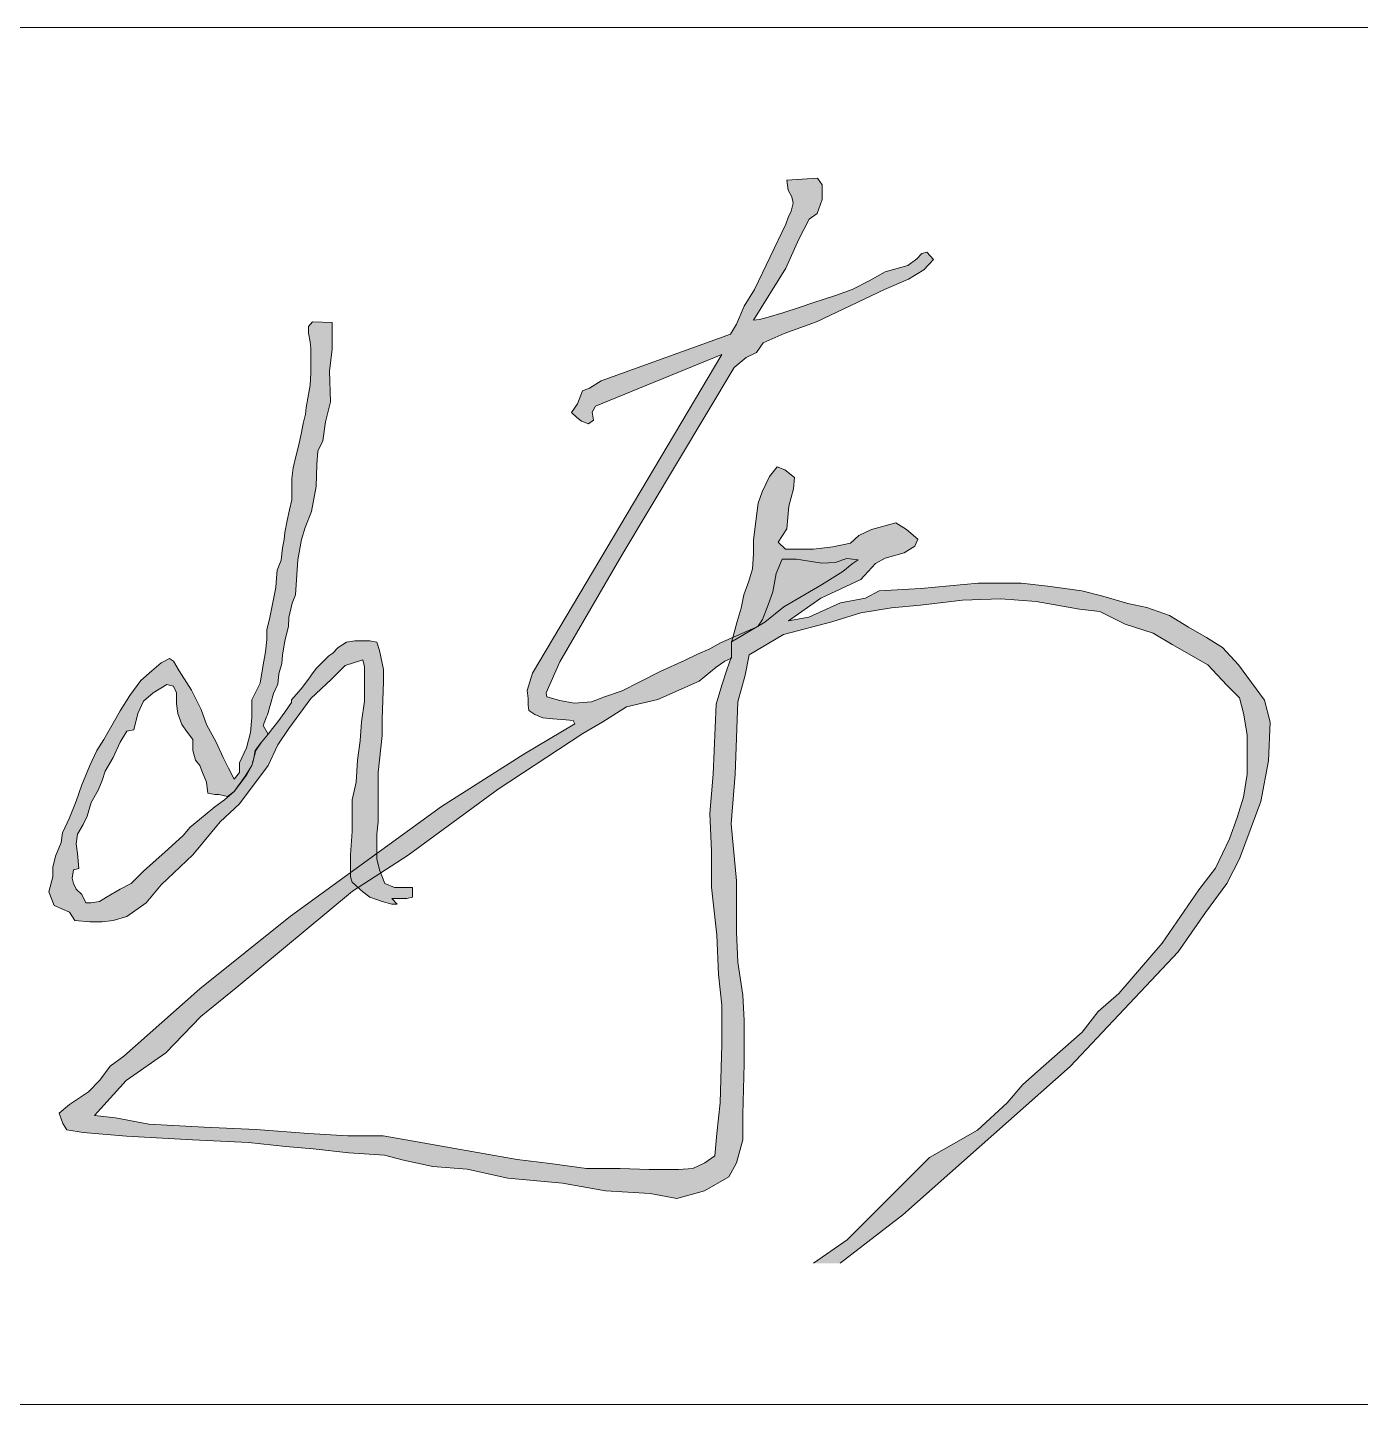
# Model space of a CAD drawing. Header units: inches. Extents: x -3733042 to -3450527, y 579159 to 997713.
# Drawn here: x -3650402 to -3649817, y 884913 to 885517 of the extents above; entities that cross this region are included whole.
import ezdxf

# ---------------------------------------------------------------- set-up
doc = ezdxf.new("R2010")
doc.units = ezdxf.units.IN
doc.header["$LTSCALE"] = 1000
doc.header["$MEASUREMENT"] = 0
doc.linetypes.add('LENGSHUI', pattern=[22, 20, -1, 0, -1])
doc.layers.add('00签名', color=7, linetype='LENGSHUI', lineweight=18)
doc.layers.add('PUB_TITLE', color=153, linetype='Continuous', lineweight=18)

msp = doc.modelspace()

# ---------------------------------------------------------------- hatches: boundary and pattern name
at = {"layer": '00签名', "linetype": 'Continuous'}
for points in [[(-3650045.038849371, 884974.5450727339), (-3650017.438521255, 884995.7462486111), (-3649944.083322683, 885060.8835099909), (-3649896.706387722, 885111.1012305882), (-3649884.716782575, 885128.3250289336), (-3649875.350149112, 885141.0552190648), (-3649869.730169035, 885151.9129024605), (-3649860.363535572, 885176.9993253147), (-3649856.990918892, 885194.9710384787), (-3649856.24284548, 885211.8201994917), (-3649858.864245586, 885221.5553307371), (-3649870.270793516, 885237.0249288718), (-3649877.239191631, 885244.6516202517), (-3649884.206018166, 885248.962329296), (-3649892.170799774, 885253.6048405508), (-3649900.46561377, 885258.578474093), (-3649910.418447615, 885262.2255787163), (-3649918.714833194, 885263.8839098456), (-3649929.664050532, 885267.1998921812), (-3649938.953676438, 885269.5204678861), (-3649953.885284579, 885271.5099213031), (-3649965.499281439, 885272.8364502218), (-3649984.411708804, 885272.8364502218), (-3650009.62775476, 885270.5151945946), (-3650027.876974185, 885269.5204678861), (-3650033.85056039, 885266.205165473), (-3650044.799777728, 885264.2150321333), (-3650058.735002378, 885257.9148696722), (-3650067.694595896, 885256.2572184656), (-3650053.426195694, 885266.205165473), (-3650035.840184209, 885274.4947813513), (-3650029.536565616, 885281.4578683103), (-3650025.222570843, 885283.7791239375), (-3650016.927756846, 885286.100379565), (-3650012.282158103, 885289.0845596903), (-3650010.955742223, 885292.0687398158), (-3650015.932944936, 885296.3794488598), (-3650020.578543681, 885299.3636289857), (-3650031.196157048, 885296.3794488598), (-3650036.836567704, 885293.7263910224), (-3650040.485782954, 885290.4104086865), (-3650048.11738901, 885288.7527574798), (-3650056.743806977, 885287.7580307715), (-3650069.021011776, 885287.7580307716), (-3650072.13746046, 885290.7850460184), (-3650068.370376498, 885296.6398592013), (-3650067.534294452, 885306.6755162191), (-3650065.442517751, 885314.2029389048), (-3650065.022905144, 885319.2207674138), (-3650069.208030128, 885322.5659864198), (-3650072.555501483, 885323.8204435472), (-3650075.902972839, 885319.6389197897), (-3650079.250444193, 885312.9484817777), (-3650080.924179871, 885307.9299733465), (-3650081.761833501, 885301.2395353345), (-3650083.015956572, 885291.6213507695), (-3650083.015956571, 885285.7672175097), (-3650083.435569178, 885279.0760995749), (-3650085.109304856, 885273.6401186906), (-3650087.201081556, 885267.78598543), (-3650088.45677621, 885261.9311722472), (-3650090.130511888, 885256.0770389866), (-3650092.640329613, 885246.8770067979), (-3650092.640329613, 885240.6047211615), (-3650094.733677897, 885234.7499079789), (-3650096.825454597, 885228.0594699669), (-3650099.336843905, 885219.6957425295), (-3650100.642829208, 885189.0863087028), (-3650102.145262362, 885171.8142358556), (-3650101.394045785, 885155.2921175943), (-3650101.394045785, 885139.5219936874), (-3650099.140396055, 885118.4940286072), (-3650098.387607897, 885101.2219557598), (-3650096.885174744, 885087.7037353783), (-3650096.885174744, 885070.4316625313), (-3650097.63639132, 885044.8978506315), (-3650099.140396055, 885031.3803101724), (-3650099.923044288, 885021.5819461287), (-3650104.369052017, 885018.6188436031), (-3650109.556846826, 885016.0269787959), (-3650115.857322253, 885015.6564209996), (-3650128.827595066, 885015.6564209996), (-3650141.42697434, 885016.0269787959), (-3650156.250143269, 885016.0269787959), (-3650172.184421234, 885018.248965729), (-3650186.636696624, 885020.1003948658), (-3650245.549049305, 885030.4386174241), (-3650260.970991277, 885030.438617424), (-3650278.26311678, 885031.3728310241), (-3650301.162649697, 885033.2405783028), (-3650324.062182613, 885034.174791903), (-3650348.363567382, 885035.5761123035), (-3650362.851989177, 885038.3780731824), (-3650372.198192062, 885039.3122867831), (-3650358.178101941, 885054.7240914997), (-3650340.887548023, 885066.8675084601), (-3650325.464034467, 885082.7464199777), (-3650310.042092492, 885095.3562638158), (-3650258.982939041, 885137.7983899921), (-3650234.569971893, 885153.4828436568), (-3650195.032091917, 885182.5168969067), (-3650157.826440813, 885206.841126569), (-3650149.061723561, 885212.0309754859), (-3650138.675132864, 885218.5187965746), (-3650125.041652111, 885221.7627071185), (-3650106.864725497, 885229.8721435181), (-3650099.398135635, 885236.0356415436), (-3650095.503753467, 885238.6309059636), (-3650092.613612705, 885239.989391243), (-3650092.613612705, 885247.1714132671), (-3650077.952316805, 885255.7901116653), (-3650069.616641655, 885262.3975991247), (-3650053.229747845, 885272.1646867305), (-3650043.743674089, 885277.9100323811), (-3650039.718850549, 885281.3579196936), (-3650037.132025267, 885283.0815233885), (-3650042.019647764, 885283.6560579537), (-3650047.193298327, 885281.932454259), (-3650052.942148192, 885281.644847015), (-3650064.153819857, 885283.3684507103), (-3650070.477869028, 885283.3684507103), (-3650073.066265892, 885277.0485704946), (-3650074.502692567, 885269.0044066614), (-3650076.515890129, 885263.259061011), (-3650079.10271541, 885256.9391807953), (-3650081.114341389, 885253.7789007265), (-3650097.499663617, 885246.5968787024), (-3650102.099686461, 885244.0111331984), (-3650107.560936675, 885241.7129949379), (-3650113.311358124, 885238.8403221129), (-3650123.660230835, 885234.2440455924), (-3650133.146304589, 885229.3601618286), (-3650140.620752366, 885225.625347194), (-3650148.382799794, 885223.0402816131), (-3650154.13164966, 885220.7414634299), (-3650161.606097436, 885220.1669288651), (-3650167.930146607, 885221.3159979953), (-3650173.678996473, 885223.0402816132), (-3650173.966596125, 885224.7638853078), (-3650167.930146607, 885238.2657875477), (-3650140.719762082, 885285.0968138629), (-3650091.463214098, 885367.3810423381), (-3650086.210984396, 885371.7978193024), (-3650081.7162576, 885374.0436035248), (-3650078.827688421, 885378.2149284441), (-3650069.516060357, 885382.3862533629), (-3650055.390674188, 885387.5196687074), (-3650025.532172652, 885401.6369008663), (-3650014.936561444, 885406.1284693121), (-3650008.194471251, 885410.2997942308), (-3650004.020347345, 885414.7913626767), (-3650006.910488106, 885417.9999172477), (-3650009.157851504, 885417.3587502715), (-3650011.405214902, 885415.1122861257), (-3650015.257164335, 885412.224655004), (-3650025.20999818, 885409.3370238828), (-3650032.274262847, 885405.4873023357), (-3650039.65755882, 885401.6369008663), (-3650047.042426378, 885399.0701931937), (-3650056.995260224, 885395.8616386227), (-3650062.453367272, 885393.9367778493), (-3650070.158837721, 885391.3693902544), (-3650076.580325023, 885389.4445294811), (-3650080.432274456, 885388.481759133), (-3650083.000240744, 885388.1615156063), (-3650068.874854576, 885410.9416411296), (-3650063.094573053, 885423.7751794908), (-3650058.599846257, 885432.4380728554), (-3650055.068499715, 885435.0047805279), (-3650052.821136317, 885441.1009662201), (-3650052.821136317, 885447.5180753621), (-3650054.85790762, 885450.5090547131), (-3650068.42695348, 885449.5626025065), (-3650067.796748778, 885445.1478653104), (-3650066.218879652, 885442.309188613), (-3650065.587103368, 885439.4711918387), (-3650066.53319621, 885436.0022269265), (-3650067.796748778, 885433.1642301517), (-3650068.74284162, 885430.3255534548), (-3650082.627775622, 885401.6273819502), (-3650087.045494861, 885394.373968057), (-3650090.517121255, 885386.4902659482), (-3650093.041083226, 885382.0748488297), (-3650149.844371794, 885361.5765434251), (-3650154.893867316, 885358.4230625815), (-3650158.049605571, 885357.1618062288), (-3650160.257679398, 885351.4851327572), (-3650162.888508998, 885347.6544490416), (-3650160.450984083, 885345.4399412568), (-3650158.456645514, 885343.889717815), (-3650155.354341076, 885342.7821239611), (-3650153.138409334, 885344.3323474027), (-3650153.803188856, 885347.8761037969), (-3650152.252036636, 885350.5332411702), (-3650096.850599922, 885373.1223084535), (-3650180.029762552, 885233.3744246355), (-3650182.354133506, 885225.6824606895), (-3650181.859084925, 885222.2196150802), (-3650181.859084925, 885219.4985649865), (-3650181.610774844, 885217.0256866277), (-3650178.888793441, 885215.2939238619), (-3650175.423453376, 885213.8103328313), (-3650170.969587733, 885213.3153492062), (-3650165.275743265, 885212.8210455034), (-3650162.058713282, 885212.5735536908), (-3650161.316926202, 885211.0892827375), (-3650183.743412697, 885197.896065341), (-3650219.853670595, 885174.8800066886), (-3650286.070740109, 885126.806761852), (-3650325.981085205, 885094.899355854), (-3650359.19491601, 885065.3662394427), (-3650365.327232079, 885060.9093470481), (-3650369.787384053, 885054.7812049951), (-3650374.803876337, 885049.7674560217), (-3650383.166268393, 885044.1961705472), (-3650387.626420367, 885040.2961347305), (-3650385.954256273, 885035.8399222578), (-3650384.280520595, 885033.0542795204), (-3650377.033952325, 885031.9398864409), (-3650358.080663808, 885030.2686367834), (-3650329.09124756, 885028.5973871255), (-3650304.563554866, 885027.482994046), (-3650288.396682646, 885025.8117443884), (-3650276.13205051, 885024.6973513089), (-3650260.523090182, 885023.026101651), (-3650244.914129855, 885021.912388494), (-3650236.551737799, 885019.683602335), (-3650223.730765351, 885016.897959598), (-3650208.678145335, 885015.7842464413), (-3650190.83910902, 885011.8842106246), (-3650166.867756637, 885009.6561043883), (-3650147.914468122, 885006.31292515), (-3650128.403267712, 885005.199211993), (-3650116.696547466, 885002.9704258342), (-3650104.431915329, 885006.31292515), (-3650093.839447285, 885012.4410672028), (-3650090.495119096, 885018.5692092559), (-3650087.707131217, 885028.5973871256), (-3650087.707131217, 885039.7392781519), (-3650087.150790907, 885062.0237401274), (-3650087.150790907, 885080.9650228648), (-3650087.707131217, 885092.106913891), (-3650089.937207203, 885106.5919841558), (-3650090.495119096, 885119.9619814185), (-3650090.495119096, 885133.8895151821), (-3650090.495119096, 885142.246443394), (-3650092.725195083, 885167.315868184), (-3650091.05303099, 885189.0427936589), (-3650089.937207203, 885220.7978970028), (-3650086.592879015, 885232.4973245303), (-3650084.92071492, 885241.4111093207), (-3650069.868094902, 885250.3242141879), (-3650048.684730398, 885255.8954996627), (-3650035.863757952, 885259.7955354792), (-3650022.483302028, 885262.0236417154), (-3650009.662329582, 885263.1380347951), (-3649991.265381375, 885265.3661410314), (-3649974.542168847, 885265.9236775322), (-3649958.93320852, 885264.8092844528), (-3649939.97834842, 885261.466785137), (-3649931.059616053, 885260.3523920579), (-3649919.909236119, 885254.7811065831), (-3649907.64460398, 885250.8817506892), (-3649899.283783508, 885245.8673217928), (-3649883.674823182, 885236.9542169255), (-3649875.312431125, 885228.040432135), (-3649869.738026948, 885222.4691466609), (-3649868.065862854, 885215.7841480293), (-3649866.392127177, 885206.3135066606), (-3649866.392127177, 885195.7284722124), (-3649866.392127177, 885189.0427936589), (-3649868.065862854, 885179.0152957115), (-3649870.852279152, 885170.1015109216), (-3649874.19660734, 885160.630869553), (-3649880.328923409, 885147.8177288686), (-3649887.577063262, 885138.3464075773), (-3649903.685786919, 885114.9339540713), (-3649922.706653494, 885092.9235008882), (-3649931.718109246, 885084.9194524863), (-3649938.725796932, 885075.9152379956), (-3649955.744467026, 885060.9079872026), (-3649964.754351194, 885052.9039388008), (-3649971.763610465, 885044.899890399), (-3649984.777887594, 885032.8938177959), (-3650005.802522236, 885020.8884251151), (-3650041.84363049, 884984.8708872289), (-3650056.722455306, 884974.5450727339)], [(-3650276.551663116, 885387.4625552126), (-3650278.226970376, 885385.4527041184), (-3650278.226970376, 885382.4379274776), (-3650277.557476104, 885378.7527471908), (-3650277.221157386, 885375.73797055), (-3650277.221157386, 885371.7182683625), (-3650277.221157386, 885368.7034917218), (-3650277.221157386, 885365.0183114348), (-3650277.557476104, 885359.6584818771), (-3650278.563289095, 885353.9641304187), (-3650279.232783365, 885349.9444282312), (-3650279.567530499, 885346.9289716679), (-3650280.57334349, 885342.9092694804), (-3650281.244409343, 885338.8895672925), (-3650282.584969467, 885332.8600140113), (-3650283.925529592, 885327.8353862767), (-3650284.931342581, 885323.480482266), (-3650285.602408436, 885318.7903764321), (-3650285.602408436, 885313.7657486976), (-3650285.602408436, 885309.4108446866), (-3650286.608221425, 885305.0559406759), (-3650287.612462832, 885300.3665147645), (-3650288.618275821, 885295.006685207), (-3650288.954594539, 885291.9919085663), (-3650289.62408881, 885288.3067282791), (-3650290.295154663, 885282.9468987214), (-3650291.970461924, 885278.5926746335), (-3650292.306780642, 885275.2426961693), (-3650292.641527777, 885270.8877921585), (-3650293.31102205, 885267.2026118716), (-3650295.267642629, 885257.7965631463), (-3650296.471475051, 885252.3823397835), (-3650296.471475051, 885248.171579356), (-3650297.073391261, 885242.7566760709), (-3650298.277223683, 885236.1396696956), (-3650299.482627687, 885228.9202519307), (-3650303.094124951, 885221.7015140882), (-3650303.094124951, 885213.8803648552), (-3650303.696041162, 885207.2633584798), (-3650305.501789795, 885200.6456721822), (-3650308.511370849, 885194.0279858847), (-3650308.511370849, 885189.817225457), (-3650310.919035691, 885186.8092480421), (-3650313.328272117, 885191.6217399372), (-3650315.73593696, 885196.4349117547), (-3650318.745518015, 885203.0519181299), (-3650322.95893149, 885210.8730673627), (-3650325.366596332, 885217.4900737379), (-3650329.581581391, 885225.9122745157), (-3650334.998827287, 885234.3344752932), (-3650337.406492131, 885238.5459156433), (-3650339.212240764, 885239.7486986559), (-3650342.825309611, 885237.944184176), (-3650347.038723086, 885234.3344752932), (-3650351.854052771, 885230.1237148657), (-3650356.670954041, 885223.506028568), (-3650360.884367515, 885216.8883422702), (-3650363.893948569, 885211.4741189074), (-3650368.107362045, 885204.2553810648), (-3650371.118514681, 885199.442209247), (-3650374.128095736, 885192.825202872), (-3650377.739593, 885184.4030020944), (-3650380.147257842, 885177.1835843292), (-3650383.156838896, 885169.9648464866), (-3650386.167991532, 885163.3471601887), (-3650386.769907744, 885159.1363997612), (-3650389.177572587, 885153.1204449309), (-3650390.38140501, 885148.3072731134), (-3650390.38140501, 885144.0965126855), (-3650392.187153641, 885137.4788263883), (-3650389.779488797, 885131.4628715576), (-3650383.156838896, 885128.4548941426), (-3650380.749174054, 885124.84518526), (-3650374.128095736, 885124.244133715), (-3650368.709278256, 885124.244133715), (-3650363.893948569, 885124.84518526), (-3650357.874786462, 885126.6503796628), (-3650349.446387929, 885132.6663344929), (-3650342.825309611, 885140.4868038032), (-3650328.97966518, 885153.7214964761), (-3650316.939769381, 885168.1596520839), (-3650308.511370849, 885175.9808013166), (-3650295.86955884, 885192.825202872), (-3650291.656145365, 885201.8491351174), (-3650286.84081568, 885209.06787296), (-3650277.208584724, 885222.3032455554), (-3650268.17826998, 885230.7254463332), (-3650262.159107871, 885236.7414011635), (-3650254.332625549, 885239.1476471109), (-3650253.730709339, 885236.1396696956), (-3650253.730709339, 885228.9202519307), (-3650253.730709339, 885221.0997826203), (-3650254.93454176, 885212.0758503752), (-3650255.53645797, 885203.6536495972), (-3650256.741861975, 885195.2314488195), (-3650257.343778186, 885185.6057851069), (-3650259.149526817, 885177.7853157965), (-3650259.149526817, 885171.7693609664), (-3650259.149526817, 885163.9488916562), (-3650259.751443029, 885153.7214964761), (-3650259.751443029, 885147.1044901009), (-3650259.751443029, 885144.0965126855), (-3650259.149526817, 885141.6902667384), (-3650254.332625549, 885137.4788263883), (-3650251.323044495, 885135.0725804406), (-3650245.905798599, 885133.2680659606), (-3650241.69081354, 885132.0646030254), (-3650240.486981119, 885132.0646030254), (-3650239.283148699, 885132.0646030254), (-3650241.69081354, 885134.4708489727), (-3650239.283148699, 885134.4708489727), (-3650235.069735222, 885134.4708489727), (-3650232.66207038, 885135.0725804406), (-3650232.66207038, 885139.2833408681), (-3650236.875483855, 885139.2833408681), (-3650240.486981119, 885139.2833408681), (-3650244.701966177, 885141.0885352705), (-3650247.10963102, 885147.1044901009), (-3650248.313463442, 885151.9169819959), (-3650248.313463442, 885156.7294738911), (-3650248.313463442, 885162.7454287211), (-3650247.711547231, 885168.1596520839), (-3650247.711547231, 885178.3870472643), (-3650247.711547231, 885185.0047335619), (-3650247.711547231, 885189.817225457), (-3650245.905798599, 885206.0598955449), (-3650245.905798599, 885213.2793133104), (-3650245.303882387, 885229.5219833982), (-3650245.303882387, 885234.936206761), (-3650247.10963102, 885243.3584075385), (-3650248.313463442, 885246.968116421), (-3650251.323044495, 885247.5698478887), (-3650253.730709339, 885247.5698478887), (-3650257.945694396, 885247.5698478887), (-3650261.557191661, 885246.968116421), (-3650265.168688926, 885244.5618704737), (-3650267.576353769, 885242.155624526), (-3650269.382102401, 885240.952161591), (-3650274.800919881, 885235.5379382283), (-3650276.606668512, 885233.1316922806), (-3650277.810500935, 885231.3264978782), (-3650281.4219982, 885226.514005983), (-3650285.636983257, 885221.7015140882), (-3650285.636983257, 885220.498051153), (-3650288.646564311, 885216.2872907254), (-3650291.656145365, 885212.0758503752), (-3650294.063810207, 885209.06787296), (-3650295.86955884, 885206.6616270125), (-3650298.879139894, 885203.0519181299), (-3650301.28837632, 885199.442209247), (-3650303.094124951, 885192.825202872), (-3650305.501789795, 885188.6137625219), (-3650310.919035691, 885181.3950246794), (-3650315.134020749, 885177.7853157965), (-3650319.347434225, 885174.7773383815), (-3650323.560847701, 885171.1676294989), (-3650330.183497601, 885165.7534061362), (-3650333.193078655, 885162.1436972538), (-3650339.814156975, 885156.1284223458), (-3650350.65022035, 885146.5027586332), (-3650356.06903783, 885141.0885352705), (-3650360.884367515, 885138.6822893234), (-3650366.903529624, 885135.0725804406), (-3650369.91468226, 885133.2680659606), (-3650373.526179525, 885132.6663344929), (-3650375.933844368, 885132.6663344929), (-3650377.739593, 885136.2753634531), (-3650380.147257842, 885138.6822893234), (-3650381.351090265, 885141.0885352705), (-3650381.953006475, 885143.4947812182), (-3650381.351090265, 885147.1044901009), (-3650378.943425421, 885147.7055416458), (-3650379.545341631, 885154.3232279434), (-3650380.147257842, 885158.5346682935), (-3650379.545341631, 885162.7454287211), (-3650377.137676789, 885166.9568690712), (-3650375.331928157, 885170.5665779539), (-3650373.526179525, 885176.5818528613), (-3650370.516598471, 885181.9967561467), (-3650368.709278256, 885186.2075165745), (-3650367.505445835, 885190.4189569247), (-3650363.893948569, 885196.4349117547), (-3650360.884367515, 885203.0519181299), (-3650357.874786462, 885207.8650899477), (-3650354.863633825, 885208.4661414924), (-3650353.057885193, 885215.6855592576), (-3650350.65022035, 885221.0997826203), (-3650346.436806875, 885224.7094915032), (-3650340.416073185, 885228.3185204632), (-3650337.406492131, 885227.7174689182), (-3650336.20265971, 885224.7094915032), (-3650336.20265971, 885219.8963196852), (-3650335.6007435, 885215.6855592576), (-3650333.794994866, 885210.8730673627), (-3650331.387330023, 885207.2633584798), (-3650328.97966518, 885204.2553810648), (-3650328.97966518, 885199.442209247), (-3650327.775832758, 885195.2314488195), (-3650325.968512543, 885192.825202872), (-3650324.764680122, 885189.817225457), (-3650322.95893149, 885185.6057851069), (-3650322.357015279, 885180.7932932121), (-3650319.347434225, 885180.1915617442), (-3650317.541685592, 885180.1915617442), (-3650313.795032208, 885179.2274315509), (-3650310.919035691, 885181.3950246794), (-3650306.009411038, 885188.149375412), (-3650303.094124951, 885192.825202872), (-3650302.412058018, 885195.3409163521), (-3650301.588548634, 885199.450368318), (-3650298.879139894, 885203.0519181299), (-3650295.86955884, 885206.6616270125), (-3650298.093348496, 885210.3400080737), (-3650296.655350238, 885214.1407751964), (-3650296.243595545, 885215.065469881), (-3650293.573476375, 885224.4008066598), (-3650291.698578099, 885228.5585331277), (-3650291.252248587, 885233.0154255228), (-3650289.925832707, 885237.653857242), (-3650289.594228737, 885241.2989220977), (-3650288.599416828, 885247.5936451784), (-3650286.942968559, 885253.8890481817), (-3650286.823528268, 885257.8128812879), (-3650285.36352785, 885263.9865781523), (-3650283.971105493, 885267.7540290693), (-3650283.570351882, 885274.2330111646), (-3650282.963720921, 885283.0454874932), (-3650281.305701072, 885291.9912286435), (-3650279.647681222, 885297.2925848608), (-3650276.974418886, 885304.2774293424), (-3650274.92978967, 885315.2316617417), (-3650274.511748647, 885324.8416872353), (-3650274.093707622, 885330.6917409605), (-3650272.003502504, 885335.2880174806), (-3650270.749379433, 885343.64426577), (-3650268.659174315, 885352.4193463572), (-3650269.077215338, 885365.7900235428), (-3650267.823092268, 885375.400728959), (-3650267.823092268, 885383.3395047953), (-3650267.823092268, 885387.1001564865)]]:
    msp.add_hatch(color=256, dxfattribs=at).paths.add_polyline_path(points, flags=0)

# ---------------------------------------------------------------- linework, layer by layer
msp.add_lwpolyline([(-3650045.038849371, 884974.5450727339), (-3650017.438521255, 884995.746248611), (-3649944.083322682, 885060.8835099909), (-3649896.706387723, 885111.1012305882), (-3649884.716782575, 885128.3250289336), (-3649875.350149111, 885141.0552190648), (-3649869.730169035, 885151.9129024607), (-3649860.363535572, 885176.9993253147), (-3649856.990918892, 885194.9710384785), (-3649856.242845481, 885211.8201994917), (-3649858.864245586, 885221.5553307371), (-3649870.270793516, 885237.0249288718), (-3649877.239191632, 885244.6516202518), (-3649884.206018165, 885248.962329296), (-3649892.170799774, 885253.6048405507), (-3649900.46561377, 885258.578474093), (-3649910.418447615, 885262.2255787164), (-3649918.714833194, 885263.8839098455), (-3649929.664050532, 885267.1998921812), (-3649938.953676437, 885269.5204678861), (-3649953.885284579, 885271.5099213031), (-3649965.499281439, 885272.8364502218), (-3649984.411708804, 885272.8364502218), (-3650009.62775476, 885270.5151945946), (-3650027.876974185, 885269.5204678861), (-3650033.85056039, 885266.2051654729), (-3650044.799777728, 885264.2150321334), (-3650058.735002378, 885257.9148696722), (-3650067.694595896, 885256.2572184656), (-3650053.426195694, 885266.2051654729), (-3650035.840184209, 885274.4947813513), (-3650029.536565615, 885281.4578683103), (-3650025.222570843, 885283.7791239375), (-3650016.927756846, 885286.100379565), (-3650012.282158103, 885289.0845596903), (-3650010.955742223, 885292.0687398158), (-3650015.932944936, 885296.3794488598), (-3650020.578543681, 885299.3636289856), (-3650031.196157048, 885296.3794488598), (-3650036.836567703, 885293.7263910224), (-3650040.485782954, 885290.4104086864), (-3650048.11738901, 885288.7527574798), (-3650056.743806977, 885287.7580307716), (-3650069.021011776, 885287.7580307716), (-3650072.13746046, 885290.7850460184), (-3650068.370376498, 885296.6398592013), (-3650067.534294452, 885306.6755162191), (-3650065.442517751, 885314.2029389048), (-3650065.022905144, 885319.2207674137), (-3650069.208030128, 885322.5659864198), (-3650072.555501483, 885323.8204435472), (-3650075.902972839, 885319.6389197897), (-3650079.250444193, 885312.9484817776), (-3650080.924179871, 885307.9299733465), (-3650081.761833501, 885301.2395353344), (-3650083.015956571, 885291.6213507697), (-3650083.015956571, 885285.7672175096), (-3650083.435569178, 885279.0760995749), (-3650085.109304856, 885273.6401186906), (-3650087.201081556, 885267.78598543), (-3650088.45677621, 885261.9311722472), (-3650090.130511888, 885256.0770389866), (-3650092.640329613, 885246.8770067979), (-3650092.640329613, 885240.6047211615), (-3650094.733677897, 885234.7499079789), (-3650096.825454597, 885228.0594699668), (-3650099.336843905, 885219.6957425295), (-3650100.642829208, 885189.0863087028), (-3650102.145262361, 885171.8142358555), (-3650101.394045785, 885155.2921175944), (-3650101.394045785, 885139.5219936874), (-3650099.140396055, 885118.494028607), (-3650098.387607897, 885101.2219557598), (-3650096.885174744, 885087.7037353783), (-3650096.885174744, 885070.4316625313), (-3650097.63639132, 885044.8978506314), (-3650099.140396055, 885031.3803101726), (-3650099.923044288, 885021.5819461287), (-3650104.369052017, 885018.6188436031), (-3650109.556846826, 885016.0269787959), (-3650115.857322253, 885015.6564209996), (-3650128.827595066, 885015.6564209996), (-3650141.42697434, 885016.0269787959), (-3650156.250143268, 885016.0269787959), (-3650172.184421234, 885018.248965729), (-3650186.636696624, 885020.1003948658), (-3650245.549049304, 885030.438617424), (-3650260.970991278, 885030.438617424), (-3650278.26311678, 885031.3728310241), (-3650301.162649696, 885033.2405783029), (-3650324.062182613, 885034.1747919029), (-3650348.363567382, 885035.5761123037), (-3650362.851989177, 885038.3780731824), (-3650372.198192062, 885039.312286783), (-3650358.178101941, 885054.7240914997), (-3650340.887548023, 885066.8675084602), (-3650325.464034466, 885082.7464199776), (-3650310.042092492, 885095.3562638159), (-3650258.982939041, 885137.7983899921), (-3650234.569971893, 885153.4828436568), (-3650195.032091917, 885182.5168969068), (-3650157.826440813, 885206.8411265688), (-3650149.061723561, 885212.0309754859), (-3650138.675132864, 885218.5187965744), (-3650125.041652111, 885221.7627071186), (-3650106.864725496, 885229.872143518), (-3650099.398135635, 885236.0356415436), (-3650095.503753467, 885238.6309059636), (-3650092.613612705, 885239.989391243), (-3650092.613612705, 885247.1714132671), (-3650077.952316804, 885255.7901116653), (-3650069.616641656, 885262.3975991246), (-3650053.229747844, 885272.1646867305), (-3650043.743674089, 885277.9100323811), (-3650039.718850549, 885281.3579196936), (-3650037.132025267, 885283.0815233886), (-3650042.019647764, 885283.6560579537), (-3650047.193298326, 885281.932454259), (-3650052.942148192, 885281.644847015), (-3650064.153819858, 885283.3684507103), (-3650070.477869027, 885283.3684507103), (-3650073.066265892, 885277.0485704946), (-3650074.502692567, 885269.0044066614), (-3650076.515890129, 885263.259061011), (-3650079.10271541, 885256.9391807953), (-3650081.114341389, 885253.7789007266), (-3650097.499663617, 885246.5968787024), (-3650102.099686461, 885244.0111331983), (-3650107.560936675, 885241.712994938), (-3650113.311358124, 885238.8403221128), (-3650123.660230835, 885234.2440455924), (-3650133.146304589, 885229.3601618286), (-3650140.620752366, 885225.625347194), (-3650148.382799794, 885223.0402816131), (-3650154.13164966, 885220.74146343), (-3650161.606097436, 885220.1669288651), (-3650167.930146607, 885221.3159979953), (-3650173.678996473, 885223.0402816131), (-3650173.966596125, 885224.7638853078), (-3650167.930146607, 885238.2657875477), (-3650140.719762082, 885285.0968138629), (-3650091.463214098, 885367.3810423381), (-3650086.210984395, 885371.7978193024), (-3650081.7162576, 885374.0436035248), (-3650078.827688421, 885378.2149284441), (-3650069.516060357, 885382.3862533629), (-3650055.390674188, 885387.5196687074), (-3650025.532172653, 885401.6369008663), (-3650014.936561444, 885406.1284693121), (-3650008.194471251, 885410.2997942308), (-3650004.020347346, 885414.7913626767), (-3650006.910488106, 885417.9999172476), (-3650009.157851504, 885417.3587502715), (-3650011.405214902, 885415.1122861257), (-3650015.257164335, 885412.2246550041), (-3650025.20999818, 885409.3370238828), (-3650032.274262847, 885405.4873023357), (-3650039.65755882, 885401.6369008663), (-3650047.042426377, 885399.0701931937), (-3650056.995260224, 885395.8616386228), (-3650062.453367272, 885393.9367778492), (-3650070.15883772, 885391.3693902544), (-3650076.580325024, 885389.4445294811), (-3650080.432274456, 885388.481759133), (-3650083.000240744, 885388.1615156063), (-3650068.874854576, 885410.9416411296), (-3650063.094573054, 885423.7751794908), (-3650058.599846257, 885432.4380728554), (-3650055.068499715, 885435.0047805279), (-3650052.821136317, 885441.1009662201), (-3650052.821136317, 885447.5180753621), (-3650054.85790762, 885450.5090547132), (-3650068.42695348, 885449.5626025064), (-3650067.796748778, 885445.1478653104), (-3650066.218879652, 885442.309188613), (-3650065.587103368, 885439.4711918387), (-3650066.53319621, 885436.0022269265), (-3650067.796748778, 885433.1642301517), (-3650068.74284162, 885430.3255534548), (-3650082.627775622, 885401.6273819502), (-3650087.045494861, 885394.373968057), (-3650090.517121255, 885386.4902659482), (-3650093.041083226, 885382.0748488297), (-3650149.844371794, 885361.5765434251), (-3650154.893867316, 885358.4230625815), (-3650158.049605571, 885357.1618062289), (-3650160.257679398, 885351.4851327571), (-3650162.888508998, 885347.6544490416), (-3650160.450984083, 885345.4399412568), (-3650158.456645514, 885343.889717815), (-3650155.354341076, 885342.7821239611), (-3650153.138409334, 885344.3323474027), (-3650153.803188856, 885347.8761037969), (-3650152.252036636, 885350.5332411701), (-3650096.850599922, 885373.1223084537), (-3650180.029762552, 885233.3744246355), (-3650182.354133506, 885225.6824606895), (-3650181.859084925, 885222.2196150802), (-3650181.859084925, 885219.4985649865), (-3650181.610774843, 885217.0256866278), (-3650178.888793441, 885215.2939238618), (-3650175.423453376, 885213.8103328313), (-3650170.969587733, 885213.3153492062), (-3650165.275743265, 885212.8210455034), (-3650162.058713282, 885212.5735536908), (-3650161.316926202, 885211.0892827375), (-3650183.743412697, 885197.896065341), (-3650219.853670595, 885174.8800066885), (-3650286.070740109, 885126.806761852), (-3650325.981085205, 885094.899355854), (-3650359.19491601, 885065.3662394427), (-3650365.327232079, 885060.9093470481), (-3650369.787384053, 885054.7812049951), (-3650374.803876337, 885049.7674560217), (-3650383.166268393, 885044.1961705472), (-3650387.626420367, 885040.2961347305), (-3650385.954256273, 885035.8399222578), (-3650384.280520596, 885033.0542795204), (-3650377.033952325, 885031.9398864409), (-3650358.080663808, 885030.2686367834), (-3650329.09124756, 885028.5973871255), (-3650304.563554866, 885027.482994046), (-3650288.396682646, 885025.8117443884), (-3650276.13205051, 885024.6973513088), (-3650260.523090182, 885023.026101651), (-3650244.914129855, 885021.912388494), (-3650236.551737799, 885019.6836023352), (-3650223.730765351, 885016.897959598), (-3650208.678145335, 885015.7842464413), (-3650190.83910902, 885011.8842106246), (-3650166.867756637, 885009.6561043883), (-3650147.914468122, 885006.31292515), (-3650128.403267712, 885005.199211993), (-3650116.696547466, 885002.9704258342), (-3650104.431915329, 885006.31292515), (-3650093.839447286, 885012.4410672028), (-3650090.495119096, 885018.5692092559), (-3650087.707131217, 885028.5973871255), (-3650087.707131217, 885039.739278152), (-3650087.150790907, 885062.0237401274), (-3650087.150790907, 885080.9650228646), (-3650087.707131217, 885092.1069138912), (-3650089.937207203, 885106.5919841558), (-3650090.495119096, 885119.9619814185), (-3650090.495119096, 885133.8895151821), (-3650090.495119096, 885142.246443394), (-3650092.725195083, 885167.315868184), (-3650091.05303099, 885189.0427936589), (-3650089.937207203, 885220.7978970028), (-3650086.592879015, 885232.4973245303), (-3650084.92071492, 885241.4111093207), (-3650069.868094902, 885250.3242141879), (-3650048.684730398, 885255.8954996627), (-3650035.863757952, 885259.7955354791), (-3650022.483302028, 885262.0236417154), (-3650009.662329582, 885263.1380347951), (-3649991.265381375, 885265.3661410314), (-3649974.542168847, 885265.9236775321), (-3649958.93320852, 885264.8092844528), (-3649939.97834842, 885261.466785137), (-3649931.059616053, 885260.3523920579), (-3649919.909236119, 885254.7811065831), (-3649907.64460398, 885250.8817506894), (-3649899.283783509, 885245.8673217928), (-3649883.674823182, 885236.9542169254), (-3649875.312431125, 885228.0404321351), (-3649869.738026948, 885222.4691466608), (-3649868.065862854, 885215.7841480293), (-3649866.392127177, 885206.3135066606), (-3649866.392127177, 885195.7284722124), (-3649866.392127177, 885189.0427936589), (-3649868.065862854, 885179.0152957115), (-3649870.852279151, 885170.1015109216), (-3649874.19660734, 885160.6308695531), (-3649880.328923409, 885147.8177288685), (-3649887.577063262, 885138.3464075773), (-3649903.685786919, 885114.9339540713), (-3649922.706653494, 885092.9235008882), (-3649931.718109246, 885084.9194524864), (-3649938.725796932, 885075.9152379954), (-3649955.744467026, 885060.9079872026), (-3649964.754351194, 885052.9039388008), (-3649971.763610464, 885044.899890399), (-3649984.777887594, 885032.8938177959), (-3650005.802522235, 885020.8884251151), (-3650041.84363049, 884984.870887229), (-3650056.722455306, 884974.5450727339)], dxfattribs=at)
msp.add_lwpolyline([(-3650276.551663116, 885387.4625552126), (-3650278.226970376, 885385.4527041184), (-3650278.226970376, 885382.4379274776), (-3650277.557476104, 885378.7527471908), (-3650277.221157386, 885375.73797055), (-3650277.221157386, 885371.7182683625), (-3650277.221157386, 885368.7034917218), (-3650277.221157386, 885365.0183114348), (-3650277.557476104, 885359.6584818771), (-3650278.563289095, 885353.9641304187), (-3650279.232783365, 885349.9444282312), (-3650279.567530499, 885346.9289716679), (-3650280.57334349, 885342.9092694804), (-3650281.244409343, 885338.8895672925), (-3650282.584969467, 885332.8600140113), (-3650283.925529592, 885327.8353862767), (-3650284.931342581, 885323.480482266), (-3650285.602408436, 885318.7903764321), (-3650285.602408436, 885313.7657486976), (-3650285.602408436, 885309.4108446866), (-3650286.608221425, 885305.0559406759), (-3650287.612462832, 885300.3665147645), (-3650288.618275821, 885295.006685207), (-3650288.954594539, 885291.9919085663), (-3650289.62408881, 885288.3067282791), (-3650290.295154663, 885282.9468987214), (-3650291.970461924, 885278.5926746335), (-3650292.306780642, 885275.2426961693), (-3650292.641527777, 885270.8877921585), (-3650293.31102205, 885267.2026118716), (-3650295.267642629, 885257.7965631463), (-3650296.471475051, 885252.3823397835), (-3650296.471475051, 885248.171579356), (-3650297.073391261, 885242.7566760709), (-3650298.277223683, 885236.1396696956), (-3650299.482627687, 885228.9202519307), (-3650303.094124951, 885221.7015140882), (-3650303.094124951, 885213.8803648552), (-3650303.696041162, 885207.2633584798), (-3650305.501789795, 885200.6456721822), (-3650308.511370849, 885194.0279858847), (-3650308.511370849, 885189.817225457), (-3650310.919035691, 885186.8092480421), (-3650313.328272117, 885191.6217399372), (-3650315.73593696, 885196.4349117547), (-3650318.745518015, 885203.0519181299), (-3650322.95893149, 885210.8730673627), (-3650325.366596332, 885217.4900737379), (-3650329.581581391, 885225.9122745157), (-3650334.998827287, 885234.3344752932), (-3650337.406492131, 885238.5459156433), (-3650339.212240764, 885239.7486986559), (-3650342.825309611, 885237.944184176), (-3650347.038723086, 885234.3344752932), (-3650351.854052771, 885230.1237148657), (-3650356.670954041, 885223.506028568), (-3650360.884367515, 885216.8883422702), (-3650363.893948569, 885211.4741189074), (-3650368.107362045, 885204.2553810648), (-3650371.118514681, 885199.442209247), (-3650374.128095736, 885192.825202872), (-3650377.739593, 885184.4030020944), (-3650380.147257842, 885177.1835843292), (-3650383.156838896, 885169.9648464866), (-3650386.167991532, 885163.3471601887), (-3650386.769907744, 885159.1363997612), (-3650389.177572587, 885153.1204449309), (-3650390.38140501, 885148.3072731134), (-3650390.38140501, 885144.0965126855), (-3650392.187153641, 885137.4788263883), (-3650389.779488797, 885131.4628715576), (-3650383.156838896, 885128.4548941426), (-3650380.749174054, 885124.84518526), (-3650374.128095736, 885124.244133715), (-3650368.709278256, 885124.244133715), (-3650363.893948569, 885124.84518526), (-3650357.874786462, 885126.6503796628), (-3650349.446387929, 885132.6663344929), (-3650342.825309611, 885140.4868038032), (-3650328.97966518, 885153.7214964761), (-3650316.939769381, 885168.1596520839), (-3650308.511370849, 885175.9808013166), (-3650295.86955884, 885192.825202872), (-3650291.656145365, 885201.8491351174), (-3650286.84081568, 885209.06787296), (-3650277.208584724, 885222.3032455554), (-3650268.17826998, 885230.7254463332), (-3650262.159107871, 885236.7414011635), (-3650254.332625549, 885239.1476471109), (-3650253.730709339, 885236.1396696956), (-3650253.730709339, 885228.9202519307), (-3650253.730709339, 885221.0997826203), (-3650254.93454176, 885212.0758503752), (-3650255.53645797, 885203.6536495972), (-3650256.741861975, 885195.2314488195), (-3650257.343778186, 885185.6057851069), (-3650259.149526817, 885177.7853157965), (-3650259.149526817, 885171.7693609664), (-3650259.149526817, 885163.9488916562), (-3650259.751443029, 885153.7214964761), (-3650259.751443029, 885147.1044901009), (-3650259.751443029, 885144.0965126855), (-3650259.149526817, 885141.6902667384), (-3650254.332625549, 885137.4788263883), (-3650251.323044495, 885135.0725804406), (-3650245.905798599, 885133.2680659606), (-3650241.69081354, 885132.0646030254), (-3650240.486981119, 885132.0646030254), (-3650239.283148699, 885132.0646030254), (-3650241.69081354, 885134.4708489727), (-3650239.283148699, 885134.4708489727), (-3650235.069735222, 885134.4708489727), (-3650232.66207038, 885135.0725804406), (-3650232.66207038, 885139.2833408681), (-3650236.875483855, 885139.2833408681), (-3650240.486981119, 885139.2833408681), (-3650244.701966177, 885141.0885352705), (-3650247.10963102, 885147.1044901009), (-3650248.313463442, 885151.9169819959), (-3650248.313463442, 885156.7294738911), (-3650248.313463442, 885162.7454287211), (-3650247.711547231, 885168.1596520839), (-3650247.711547231, 885178.3870472643), (-3650247.711547231, 885185.0047335619), (-3650247.711547231, 885189.817225457), (-3650245.905798599, 885206.0598955449), (-3650245.905798599, 885213.2793133104), (-3650245.303882387, 885229.5219833982), (-3650245.303882387, 885234.936206761), (-3650247.10963102, 885243.3584075385), (-3650248.313463442, 885246.968116421), (-3650251.323044495, 885247.5698478887), (-3650253.730709339, 885247.5698478887), (-3650257.945694396, 885247.5698478887), (-3650261.557191661, 885246.968116421), (-3650265.168688926, 885244.5618704737), (-3650267.576353769, 885242.155624526), (-3650269.382102401, 885240.952161591), (-3650274.800919881, 885235.5379382283), (-3650276.606668512, 885233.1316922806), (-3650277.810500935, 885231.3264978782), (-3650281.4219982, 885226.514005983), (-3650285.636983257, 885221.7015140882), (-3650285.636983257, 885220.498051153), (-3650288.646564311, 885216.2872907254), (-3650291.656145365, 885212.0758503752), (-3650294.063810207, 885209.06787296), (-3650295.86955884, 885206.6616270125), (-3650298.879139894, 885203.0519181299), (-3650301.28837632, 885199.442209247), (-3650303.094124951, 885192.825202872), (-3650305.501789795, 885188.6137625219), (-3650310.919035691, 885181.3950246794), (-3650315.134020749, 885177.7853157965), (-3650319.347434225, 885174.7773383815), (-3650323.560847701, 885171.1676294989), (-3650330.183497601, 885165.7534061362), (-3650333.193078655, 885162.1436972538), (-3650339.814156975, 885156.1284223458), (-3650350.65022035, 885146.5027586332), (-3650356.06903783, 885141.0885352705), (-3650360.884367515, 885138.6822893234), (-3650366.903529624, 885135.0725804406), (-3650369.91468226, 885133.2680659606), (-3650373.526179525, 885132.6663344929), (-3650375.933844368, 885132.6663344929), (-3650377.739593, 885136.2753634531), (-3650380.147257842, 885138.6822893234), (-3650381.351090265, 885141.0885352705), (-3650381.953006475, 885143.4947812182), (-3650381.351090265, 885147.1044901009), (-3650378.943425421, 885147.7055416458), (-3650379.545341631, 885154.3232279434), (-3650380.147257842, 885158.5346682935), (-3650379.545341631, 885162.7454287211), (-3650377.137676789, 885166.9568690712), (-3650375.331928157, 885170.5665779539), (-3650373.526179525, 885176.5818528613), (-3650370.516598471, 885181.9967561467), (-3650368.709278256, 885186.2075165745), (-3650367.505445835, 885190.4189569247), (-3650363.893948569, 885196.4349117547), (-3650360.884367515, 885203.0519181299), (-3650357.874786462, 885207.8650899477), (-3650354.863633825, 885208.4661414924), (-3650353.057885193, 885215.6855592576), (-3650350.65022035, 885221.0997826203), (-3650346.436806875, 885224.7094915032), (-3650340.416073185, 885228.3185204632), (-3650337.406492131, 885227.7174689182), (-3650336.20265971, 885224.7094915032), (-3650336.20265971, 885219.8963196852), (-3650335.6007435, 885215.6855592576), (-3650333.794994866, 885210.8730673627), (-3650331.387330023, 885207.2633584798), (-3650328.97966518, 885204.2553810648), (-3650328.97966518, 885199.442209247), (-3650327.775832758, 885195.2314488195), (-3650325.968512543, 885192.825202872), (-3650324.764680122, 885189.817225457), (-3650322.95893149, 885185.6057851069), (-3650322.357015279, 885180.7932932121), (-3650319.347434225, 885180.1915617442), (-3650317.541685592, 885180.1915617442), (-3650313.795032208, 885179.2274315509), (-3650310.919035691, 885181.3950246794), (-3650306.009411038, 885188.149375412), (-3650303.094124951, 885192.825202872), (-3650302.412058018, 885195.3409163521), (-3650301.588548634, 885199.450368318), (-3650298.879139894, 885203.0519181299), (-3650295.86955884, 885206.6616270125), (-3650298.093348496, 885210.3400080737), (-3650296.655350238, 885214.1407751964), (-3650296.243595545, 885215.065469881), (-3650293.573476375, 885224.4008066598), (-3650291.698578099, 885228.5585331277), (-3650291.252248587, 885233.0154255228), (-3650289.925832707, 885237.653857242), (-3650289.594228737, 885241.2989220977), (-3650288.599416828, 885247.5936451784), (-3650286.942968559, 885253.8890481817), (-3650286.823528268, 885257.8128812879), (-3650285.36352785, 885263.9865781523), (-3650283.971105493, 885267.7540290693), (-3650283.570351882, 885274.2330111646), (-3650282.963720921, 885283.0454874932), (-3650281.305701072, 885291.9912286435), (-3650279.647681222, 885297.2925848608), (-3650276.974418886, 885304.2774293424), (-3650274.92978967, 885315.2316617417), (-3650274.511748647, 885324.8416872353), (-3650274.093707622, 885330.6917409605), (-3650272.003502504, 885335.2880174806), (-3650270.749379433, 885343.64426577), (-3650268.659174315, 885352.4193463572), (-3650269.077215338, 885365.7900235428), (-3650267.823092268, 885375.400728959), (-3650267.823092268, 885383.3395047953), (-3650267.823092268, 885387.1001564865)], close=True, dxfattribs=at)
at = {"layer": 'PUB_TITLE'}
for p, q in [((-3651369.33696708, 885516.5398272942), (-3649264.60954366, 885516.5398272942)), ((-3653474.064390502, 884912.5960888528), (-3649264.609543659, 884912.5960888528))]:
    msp.add_line(p, q, dxfattribs=at)

doc.saveas('drawing.dxf')
